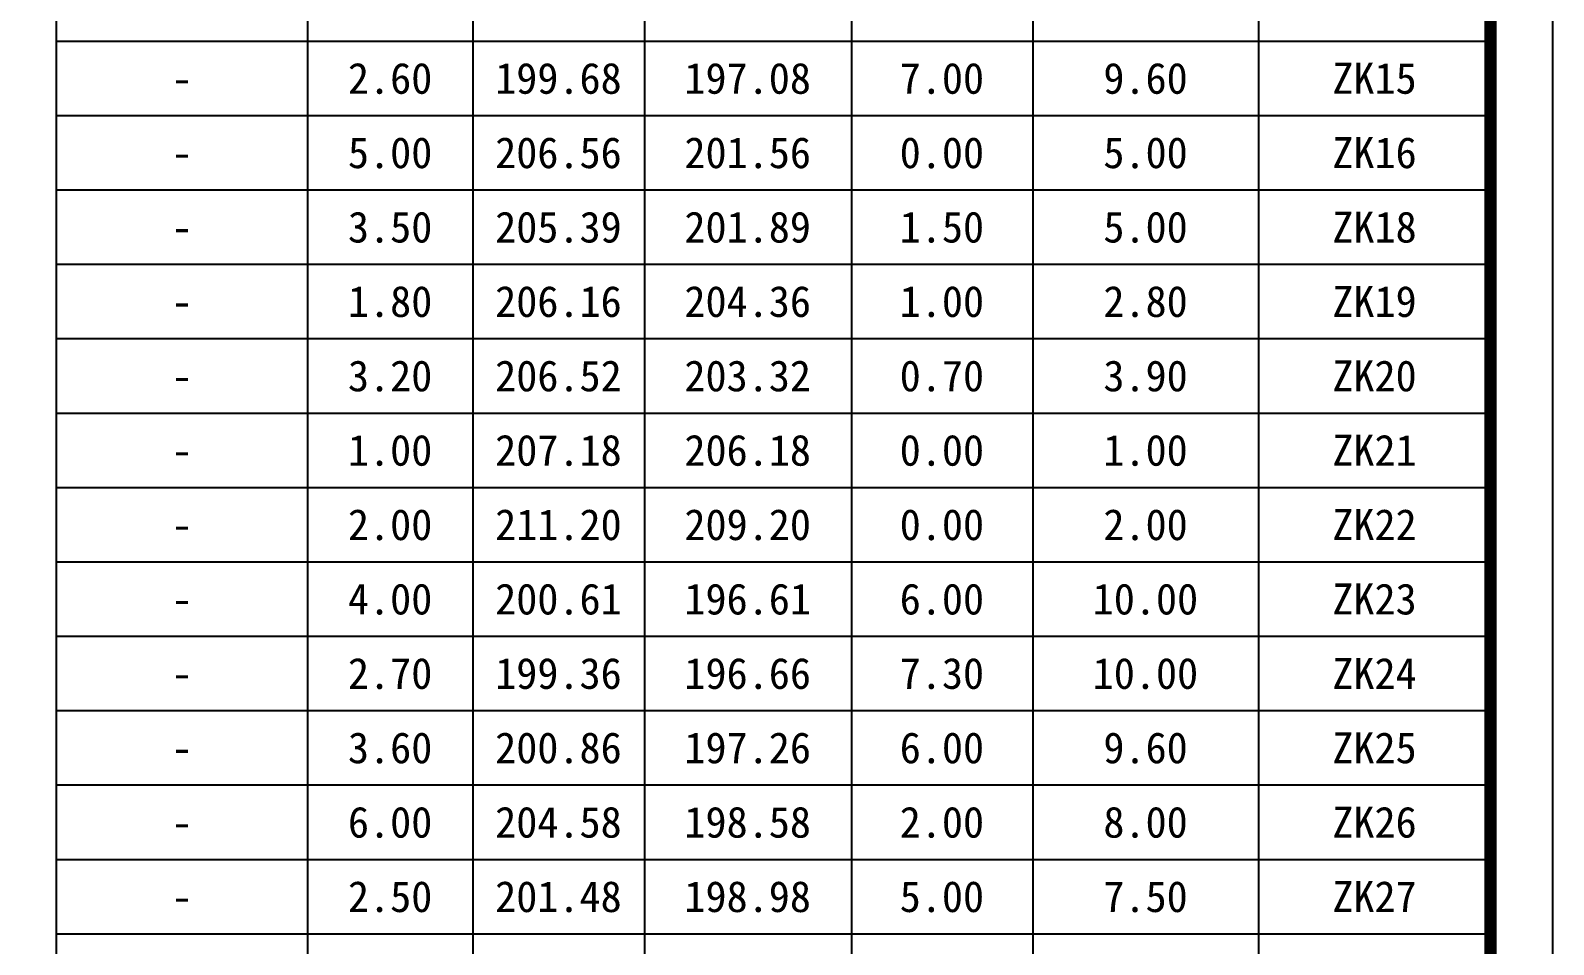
# Model space of a CAD drawing. Header units: millimetres. Extents: x 928 to 1798, y 854 to 1152.
# Drawn here: x 1235.5 to 1358.3, y 929.5 to 1003.3 of the extents above; entities that cross this region are included whole.
import ezdxf

# ---------------------------------------------------------------- set-up
doc = ezdxf.new("R2010")
doc.units = ezdxf.units.MM
doc.layers.add('不打印', color=7, linetype='Continuous', plot=False)
doc.styles.add('成果表转DWG表体', font='simfang_0.ttf', dxfattribs={"height": 2.5})

# ---------------------------------------------------------------- blocks, each defined once
blk = doc.blocks.new('地层图框模板（昇龙1）.dwg1', base_point=(25, 269))
at = {"const_width": 1}
blk.add_lwpolyline([(25, 5), (205, 5), (205, 292), (25, 292), (25, 5), (205, 5)], dxfattribs=at)
at = {"layer": '不打印', "const_width": 0.15}
blk.add_lwpolyline([(0, 0), (210, 0), (210, 297), (0, 297), (0, 0)], dxfattribs=at)

msp = doc.modelspace()

# ---------------------------------------------------------------- linework, layer by layer
at = {"color": 0}
for points in [[(1237.59, 868.89), (1237.59, 1110.4)], [(1237.59, 1002.4), (1237.59, 1008.4)], [(1257.86, 1002.4), (1257.86, 1008.4)], [(1257.86, 1002.4), (1257.86, 1008.4)], [(1271.19, 1002.4), (1271.19, 1008.4)], [(1271.19, 1002.4), (1271.19, 1008.4)], [(1285.04, 1002.4), (1285.04, 1008.4)], [(1285.04, 1002.4), (1285.04, 1008.4)], [(1301.71, 1002.4), (1301.71, 1008.4)], [(1301.71, 1002.4), (1301.71, 1008.4)], [(1316.33, 1002.4), (1316.33, 1008.4)], [(1316.33, 1002.4), (1316.33, 1008.4)], [(1334.54, 1002.4), (1334.54, 1008.4)], [(1334.54, 1002.4), (1334.54, 1008.4)], [(1353.26, 1002.4), (1353.26, 1008.4)], [(1237.59, 1002.4), (1257.86, 1002.4)], [(1237.59, 1002.4), (1257.86, 1002.4)], [(1237.59, 996.4), (1237.59, 1002.4)], [(1257.86, 1002.4), (1271.19, 1002.4)], [(1257.86, 996.4), (1257.86, 1002.4)], [(1257.86, 1002.4), (1271.19, 1002.4)], [(1257.86, 996.4), (1257.86, 1002.4)], [(1271.19, 1002.4), (1285.04, 1002.4)], [(1271.19, 996.4), (1271.19, 1002.4)], [(1271.19, 1002.4), (1285.04, 1002.4)], [(1271.19, 996.4), (1271.19, 1002.4)], [(1285.04, 1002.4), (1301.71, 1002.4)], [(1285.04, 996.4), (1285.04, 1002.4)], [(1285.04, 1002.4), (1301.71, 1002.4)], [(1285.04, 996.4), (1285.04, 1002.4)], [(1301.71, 1002.4), (1316.33, 1002.4)], [(1301.71, 996.4), (1301.71, 1002.4)], [(1301.71, 1002.4), (1316.33, 1002.4)], [(1301.71, 996.4), (1301.71, 1002.4)], [(1316.33, 1002.4), (1334.54, 1002.4)], [(1316.33, 996.4), (1316.33, 1002.4)], [(1316.33, 1002.4), (1334.54, 1002.4)], [(1316.33, 996.4), (1316.33, 1002.4)], [(1334.54, 1002.4), (1353.26, 1002.4)], [(1334.54, 996.4), (1334.54, 1002.4)], [(1334.54, 1002.4), (1353.26, 1002.4)], [(1334.54, 996.4), (1334.54, 1002.4)], [(1353.26, 996.4), (1353.26, 1002.4)], [(1237.59, 996.4), (1257.86, 996.4)], [(1237.59, 996.4), (1257.86, 996.4)], [(1237.59, 990.4), (1237.59, 996.4)], [(1257.86, 996.4), (1271.19, 996.4)], [(1257.86, 990.4), (1257.86, 996.4)], [(1257.86, 996.4), (1271.19, 996.4)], [(1257.86, 990.4), (1257.86, 996.4)], [(1271.19, 996.4), (1285.04, 996.4)], [(1271.19, 990.4), (1271.19, 996.4)], [(1271.19, 996.4), (1285.04, 996.4)], [(1271.19, 990.4), (1271.19, 996.4)], [(1285.04, 996.4), (1301.71, 996.4)], [(1285.04, 990.4), (1285.04, 996.4)], [(1285.04, 996.4), (1301.71, 996.4)], [(1285.04, 990.4), (1285.04, 996.4)], [(1301.71, 996.4), (1316.33, 996.4)], [(1301.71, 990.4), (1301.71, 996.4)], [(1301.71, 996.4), (1316.33, 996.4)], [(1301.71, 990.4), (1301.71, 996.4)], [(1316.33, 996.4), (1334.54, 996.4)], [(1316.33, 990.4), (1316.33, 996.4)], [(1316.33, 996.4), (1334.54, 996.4)], [(1316.33, 990.4), (1316.33, 996.4)], [(1334.54, 996.4), (1353.26, 996.4)], [(1334.54, 990.4), (1334.54, 996.4)], [(1334.54, 996.4), (1353.26, 996.4)], [(1334.54, 990.4), (1334.54, 996.4)], [(1353.26, 990.4), (1353.26, 996.4)], [(1237.59, 990.4), (1257.86, 990.4)], [(1237.59, 990.4), (1257.86, 990.4)], [(1237.59, 984.4), (1237.59, 990.4)], [(1257.86, 990.4), (1271.19, 990.4)], [(1257.86, 984.4), (1257.86, 990.4)], [(1257.86, 990.4), (1271.19, 990.4)], [(1257.86, 984.4), (1257.86, 990.4)], [(1271.19, 990.4), (1285.04, 990.4)], [(1271.19, 984.4), (1271.19, 990.4)], [(1271.19, 990.4), (1285.04, 990.4)], [(1271.19, 984.4), (1271.19, 990.4)], [(1285.04, 990.4), (1301.71, 990.4)], [(1285.04, 984.4), (1285.04, 990.4)], [(1285.04, 990.4), (1301.71, 990.4)], [(1285.04, 984.4), (1285.04, 990.4)], [(1301.71, 990.4), (1316.33, 990.4)], [(1301.71, 984.4), (1301.71, 990.4)], [(1301.71, 990.4), (1316.33, 990.4)], [(1301.71, 984.4), (1301.71, 990.4)], [(1316.33, 990.4), (1334.54, 990.4)], [(1316.33, 984.4), (1316.33, 990.4)], [(1316.33, 990.4), (1334.54, 990.4)], [(1316.33, 984.4), (1316.33, 990.4)], [(1334.54, 990.4), (1353.26, 990.4)], [(1334.54, 984.4), (1334.54, 990.4)], [(1334.54, 990.4), (1353.26, 990.4)], [(1334.54, 984.4), (1334.54, 990.4)], [(1353.26, 984.4), (1353.26, 990.4)], [(1237.59, 984.4), (1257.86, 984.4)], [(1237.59, 984.4), (1257.86, 984.4)], [(1237.59, 978.4), (1237.59, 984.4)], [(1257.86, 984.4), (1271.19, 984.4)], [(1257.86, 978.4), (1257.86, 984.4)], [(1257.86, 984.4), (1271.19, 984.4)], [(1257.86, 978.4), (1257.86, 984.4)], [(1271.19, 984.4), (1285.04, 984.4)], [(1271.19, 978.4), (1271.19, 984.4)], [(1271.19, 984.4), (1285.04, 984.4)], [(1271.19, 978.4), (1271.19, 984.4)], [(1285.04, 984.4), (1301.71, 984.4)], [(1285.04, 978.4), (1285.04, 984.4)], [(1285.04, 984.4), (1301.71, 984.4)], [(1285.04, 978.4), (1285.04, 984.4)], [(1301.71, 984.4), (1316.33, 984.4)], [(1301.71, 978.4), (1301.71, 984.4)], [(1301.71, 984.4), (1316.33, 984.4)], [(1301.71, 978.4), (1301.71, 984.4)], [(1316.33, 984.4), (1334.54, 984.4)], [(1316.33, 978.4), (1316.33, 984.4)], [(1316.33, 984.4), (1334.54, 984.4)], [(1316.33, 978.4), (1316.33, 984.4)], [(1334.54, 984.4), (1353.26, 984.4)], [(1334.54, 978.4), (1334.54, 984.4)], [(1334.54, 984.4), (1353.26, 984.4)], [(1334.54, 978.4), (1334.54, 984.4)], [(1353.26, 978.4), (1353.26, 984.4)], [(1237.59, 978.4), (1257.86, 978.4)], [(1237.59, 978.4), (1257.86, 978.4)], [(1237.59, 972.4), (1237.59, 978.4)], [(1257.86, 978.4), (1271.19, 978.4)], [(1257.86, 972.4), (1257.86, 978.4)], [(1257.86, 978.4), (1271.19, 978.4)], [(1257.86, 972.4), (1257.86, 978.4)], [(1271.19, 978.4), (1285.04, 978.4)], [(1271.19, 972.4), (1271.19, 978.4)], [(1271.19, 978.4), (1285.04, 978.4)], [(1271.19, 972.4), (1271.19, 978.4)], [(1285.04, 978.4), (1301.71, 978.4)], [(1285.04, 972.4), (1285.04, 978.4)], [(1285.04, 978.4), (1301.71, 978.4)], [(1285.04, 972.4), (1285.04, 978.4)], [(1301.71, 978.4), (1316.33, 978.4)], [(1301.71, 972.4), (1301.71, 978.4)], [(1301.71, 978.4), (1316.33, 978.4)], [(1301.71, 972.4), (1301.71, 978.4)], [(1316.33, 978.4), (1334.54, 978.4)], [(1316.33, 972.4), (1316.33, 978.4)], [(1316.33, 978.4), (1334.54, 978.4)], [(1316.33, 972.4), (1316.33, 978.4)], [(1334.54, 978.4), (1353.26, 978.4)], [(1334.54, 972.4), (1334.54, 978.4)], [(1334.54, 978.4), (1353.26, 978.4)], [(1334.54, 972.4), (1334.54, 978.4)], [(1353.26, 972.4), (1353.26, 978.4)], [(1237.59, 972.4), (1257.86, 972.4)], [(1237.59, 972.4), (1257.86, 972.4)], [(1237.59, 966.4), (1237.59, 972.4)], [(1257.86, 972.4), (1271.19, 972.4)], [(1257.86, 966.4), (1257.86, 972.4)], [(1257.86, 972.4), (1271.19, 972.4)], [(1257.86, 966.4), (1257.86, 972.4)], [(1271.19, 972.4), (1285.04, 972.4)], [(1271.19, 966.4), (1271.19, 972.4)], [(1271.19, 972.4), (1285.04, 972.4)], [(1271.19, 966.4), (1271.19, 972.4)], [(1285.04, 972.4), (1301.71, 972.4)], [(1285.04, 966.4), (1285.04, 972.4)], [(1285.04, 972.4), (1301.71, 972.4)], [(1285.04, 966.4), (1285.04, 972.4)], [(1301.71, 972.4), (1316.33, 972.4)], [(1301.71, 966.4), (1301.71, 972.4)], [(1301.71, 972.4), (1316.33, 972.4)], [(1301.71, 966.4), (1301.71, 972.4)], [(1316.33, 972.4), (1334.54, 972.4)], [(1316.33, 966.4), (1316.33, 972.4)], [(1316.33, 972.4), (1334.54, 972.4)], [(1316.33, 966.4), (1316.33, 972.4)], [(1334.54, 972.4), (1353.26, 972.4)], [(1334.54, 966.4), (1334.54, 972.4)], [(1334.54, 972.4), (1353.26, 972.4)], [(1334.54, 966.4), (1334.54, 972.4)], [(1353.26, 966.4), (1353.26, 972.4)], [(1237.59, 966.4), (1257.86, 966.4)], [(1237.59, 966.4), (1257.86, 966.4)], [(1237.59, 960.4), (1237.59, 966.4)], [(1257.86, 966.4), (1271.19, 966.4)], [(1257.86, 960.4), (1257.86, 966.4)], [(1257.86, 966.4), (1271.19, 966.4)], [(1257.86, 960.4), (1257.86, 966.4)], [(1271.19, 966.4), (1285.04, 966.4)], [(1271.19, 960.4), (1271.19, 966.4)], [(1271.19, 966.4), (1285.04, 966.4)], [(1271.19, 960.4), (1271.19, 966.4)], [(1285.04, 966.4), (1301.71, 966.4)], [(1285.04, 960.4), (1285.04, 966.4)], [(1285.04, 966.4), (1301.71, 966.4)], [(1285.04, 960.4), (1285.04, 966.4)], [(1301.71, 966.4), (1316.33, 966.4)], [(1301.71, 960.4), (1301.71, 966.4)], [(1301.71, 966.4), (1316.33, 966.4)], [(1301.71, 960.4), (1301.71, 966.4)], [(1316.33, 966.4), (1334.54, 966.4)], [(1316.33, 960.4), (1316.33, 966.4)], [(1316.33, 966.4), (1334.54, 966.4)], [(1316.33, 960.4), (1316.33, 966.4)], [(1334.54, 966.4), (1353.26, 966.4)], [(1334.54, 960.4), (1334.54, 966.4)], [(1334.54, 966.4), (1353.26, 966.4)], [(1334.54, 960.4), (1334.54, 966.4)], [(1353.26, 960.4), (1353.26, 966.4)], [(1237.59, 960.4), (1257.86, 960.4)], [(1237.59, 960.4), (1257.86, 960.4)], [(1237.59, 954.4), (1237.59, 960.4)], [(1257.86, 960.4), (1271.19, 960.4)], [(1257.86, 954.4), (1257.86, 960.4)], [(1257.86, 960.4), (1271.19, 960.4)], [(1257.86, 954.4), (1257.86, 960.4)], [(1271.19, 960.4), (1285.04, 960.4)], [(1271.19, 954.4), (1271.19, 960.4)], [(1271.19, 960.4), (1285.04, 960.4)], [(1271.19, 954.4), (1271.19, 960.4)], [(1285.04, 960.4), (1301.71, 960.4)], [(1285.04, 954.4), (1285.04, 960.4)], [(1285.04, 960.4), (1301.71, 960.4)], [(1285.04, 954.4), (1285.04, 960.4)], [(1301.71, 960.4), (1316.33, 960.4)], [(1301.71, 954.4), (1301.71, 960.4)], [(1301.71, 960.4), (1316.33, 960.4)], [(1301.71, 954.4), (1301.71, 960.4)], [(1316.33, 960.4), (1334.54, 960.4)], [(1316.33, 954.4), (1316.33, 960.4)], [(1316.33, 960.4), (1334.54, 960.4)], [(1316.33, 954.4), (1316.33, 960.4)], [(1334.54, 960.4), (1353.26, 960.4)], [(1334.54, 954.4), (1334.54, 960.4)], [(1334.54, 960.4), (1353.26, 960.4)], [(1334.54, 954.4), (1334.54, 960.4)], [(1353.26, 954.4), (1353.26, 960.4)], [(1237.59, 954.4), (1257.86, 954.4)], [(1237.59, 954.4), (1257.86, 954.4)], [(1237.59, 948.4), (1237.59, 954.4)], [(1257.86, 954.4), (1271.19, 954.4)], [(1257.86, 948.4), (1257.86, 954.4)], [(1257.86, 954.4), (1271.19, 954.4)], [(1257.86, 948.4), (1257.86, 954.4)], [(1271.19, 954.4), (1285.04, 954.4)], [(1271.19, 948.4), (1271.19, 954.4)], [(1271.19, 954.4), (1285.04, 954.4)], [(1271.19, 948.4), (1271.19, 954.4)], [(1285.04, 954.4), (1301.71, 954.4)], [(1285.04, 948.4), (1285.04, 954.4)], [(1285.04, 954.4), (1301.71, 954.4)], [(1285.04, 948.4), (1285.04, 954.4)], [(1301.71, 954.4), (1316.33, 954.4)], [(1301.71, 948.4), (1301.71, 954.4)], [(1301.71, 954.4), (1316.33, 954.4)], [(1301.71, 948.4), (1301.71, 954.4)], [(1316.33, 954.4), (1334.54, 954.4)], [(1316.33, 948.4), (1316.33, 954.4)], [(1316.33, 954.4), (1334.54, 954.4)], [(1316.33, 948.4), (1316.33, 954.4)], [(1334.54, 954.4), (1353.26, 954.4)], [(1334.54, 948.4), (1334.54, 954.4)], [(1334.54, 954.4), (1353.26, 954.4)], [(1334.54, 948.4), (1334.54, 954.4)], [(1353.26, 948.4), (1353.26, 954.4)], [(1237.59, 948.4), (1257.86, 948.4)], [(1237.59, 948.4), (1257.86, 948.4)], [(1237.59, 942.4), (1237.59, 948.4)], [(1257.86, 948.4), (1271.19, 948.4)], [(1257.86, 942.4), (1257.86, 948.4)], [(1257.86, 948.4), (1271.19, 948.4)], [(1257.86, 942.4), (1257.86, 948.4)], [(1271.19, 948.4), (1285.04, 948.4)], [(1271.19, 942.4), (1271.19, 948.4)], [(1271.19, 948.4), (1285.04, 948.4)], [(1271.19, 942.4), (1271.19, 948.4)], [(1285.04, 948.4), (1301.71, 948.4)], [(1285.04, 942.4), (1285.04, 948.4)], [(1285.04, 948.4), (1301.71, 948.4)], [(1285.04, 942.4), (1285.04, 948.4)], [(1301.71, 948.4), (1316.33, 948.4)], [(1301.71, 942.4), (1301.71, 948.4)], [(1301.71, 948.4), (1316.33, 948.4)], [(1301.71, 942.4), (1301.71, 948.4)], [(1316.33, 948.4), (1334.54, 948.4)], [(1316.33, 942.4), (1316.33, 948.4)], [(1316.33, 948.4), (1334.54, 948.4)], [(1316.33, 942.4), (1316.33, 948.4)], [(1334.54, 948.4), (1353.26, 948.4)], [(1334.54, 942.4), (1334.54, 948.4)], [(1334.54, 948.4), (1353.26, 948.4)], [(1334.54, 942.4), (1334.54, 948.4)], [(1353.26, 942.4), (1353.26, 948.4)], [(1237.59, 942.4), (1257.86, 942.4)], [(1237.59, 942.4), (1257.86, 942.4)], [(1237.59, 936.4), (1237.59, 942.4)], [(1257.86, 942.4), (1271.19, 942.4)], [(1257.86, 936.4), (1257.86, 942.4)], [(1257.86, 942.4), (1271.19, 942.4)], [(1257.86, 936.4), (1257.86, 942.4)], [(1271.19, 942.4), (1285.04, 942.4)], [(1271.19, 936.4), (1271.19, 942.4)], [(1271.19, 942.4), (1285.04, 942.4)], [(1271.19, 936.4), (1271.19, 942.4)], [(1285.04, 942.4), (1301.71, 942.4)], [(1285.04, 936.4), (1285.04, 942.4)], [(1285.04, 942.4), (1301.71, 942.4)], [(1285.04, 936.4), (1285.04, 942.4)], [(1301.71, 942.4), (1316.33, 942.4)], [(1301.71, 936.4), (1301.71, 942.4)], [(1301.71, 942.4), (1316.33, 942.4)], [(1301.71, 936.4), (1301.71, 942.4)], [(1316.33, 942.4), (1334.54, 942.4)], [(1316.33, 936.4), (1316.33, 942.4)], [(1316.33, 942.4), (1334.54, 942.4)], [(1316.33, 936.4), (1316.33, 942.4)], [(1334.54, 942.4), (1353.26, 942.4)], [(1334.54, 936.4), (1334.54, 942.4)], [(1334.54, 942.4), (1353.26, 942.4)], [(1334.54, 936.4), (1334.54, 942.4)], [(1353.26, 936.4), (1353.26, 942.4)], [(1237.59, 936.4), (1257.86, 936.4)], [(1237.59, 936.4), (1257.86, 936.4)], [(1237.59, 930.4), (1237.59, 936.4)], [(1257.86, 936.4), (1271.19, 936.4)], [(1257.86, 930.4), (1257.86, 936.4)], [(1257.86, 936.4), (1271.19, 936.4)], [(1257.86, 930.4), (1257.86, 936.4)], [(1271.19, 936.4), (1285.04, 936.4)], [(1271.19, 930.4), (1271.19, 936.4)], [(1271.19, 936.4), (1285.04, 936.4)], [(1271.19, 930.4), (1271.19, 936.4)], [(1285.04, 936.4), (1301.71, 936.4)], [(1285.04, 930.4), (1285.04, 936.4)], [(1285.04, 936.4), (1301.71, 936.4)], [(1285.04, 930.4), (1285.04, 936.4)], [(1301.71, 936.4), (1316.33, 936.4)], [(1301.71, 930.4), (1301.71, 936.4)], [(1301.71, 936.4), (1316.33, 936.4)], [(1301.71, 930.4), (1301.71, 936.4)], [(1316.33, 936.4), (1334.54, 936.4)], [(1316.33, 930.4), (1316.33, 936.4)], [(1316.33, 936.4), (1334.54, 936.4)], [(1316.33, 930.4), (1316.33, 936.4)], [(1334.54, 936.4), (1353.26, 936.4)], [(1334.54, 930.4), (1334.54, 936.4)], [(1334.54, 936.4), (1353.26, 936.4)], [(1334.54, 930.4), (1334.54, 936.4)], [(1353.26, 930.4), (1353.26, 936.4)], [(1237.59, 930.4), (1257.86, 930.4)], [(1237.59, 930.4), (1257.86, 930.4)], [(1237.59, 924.4), (1237.59, 930.4)], [(1257.86, 930.4), (1271.19, 930.4)], [(1257.86, 924.4), (1257.86, 930.4)], [(1257.86, 930.4), (1271.19, 930.4)], [(1257.86, 924.4), (1257.86, 930.4)], [(1271.19, 930.4), (1285.04, 930.4)], [(1271.19, 924.4), (1271.19, 930.4)], [(1271.19, 930.4), (1285.04, 930.4)], [(1271.19, 924.4), (1271.19, 930.4)], [(1285.04, 930.4), (1301.71, 930.4)], [(1285.04, 924.4), (1285.04, 930.4)], [(1285.04, 930.4), (1301.71, 930.4)], [(1285.04, 924.4), (1285.04, 930.4)], [(1301.71, 930.4), (1316.33, 930.4)], [(1301.71, 924.4), (1301.71, 930.4)], [(1301.71, 930.4), (1316.33, 930.4)], [(1301.71, 924.4), (1301.71, 930.4)], [(1316.33, 930.4), (1334.54, 930.4)], [(1316.33, 924.4), (1316.33, 930.4)], [(1316.33, 930.4), (1334.54, 930.4)], [(1316.33, 924.4), (1316.33, 930.4)], [(1334.54, 930.4), (1353.26, 930.4)], [(1334.54, 924.4), (1334.54, 930.4)], [(1334.54, 930.4), (1353.26, 930.4)], [(1334.54, 924.4), (1334.54, 930.4)], [(1353.26, 924.4), (1353.26, 930.4)]]:
    msp.add_lwpolyline(points, dxfattribs=at)

# ---------------------------------------------------------------- block references
msp.add_blockref('地层图框模板（昇龙1）.dwg1', (1173.22, 1123.57))

# ---------------------------------------------------------------- texts
at = {"color": 0, "style": '成果表转DWG表体'}
for s, p in [('2.60', (1261.09, 998.15)), ('199.68', (1272.96, 998.15)), ('197.08', (1288.22, 998.15)), ('7.00', (1305.58, 998.15)), ('9.60', (1322, 998.15)), ('ZK15', (1340.46, 998.15)), ('-', (1246.87, 998.15)), ('5.00', (1261.09, 992.15)), ('206.56', (1272.96, 992.15)), ('201.56', (1288.22, 992.15)), ('0.00', (1305.58, 992.15)), ('5.00', (1322, 992.15)), ('ZK16', (1340.46, 992.15)), ('-', (1246.87, 992.15)), ('3.50', (1261.09, 986.15)), ('205.39', (1272.96, 986.15)), ('201.89', (1288.22, 986.15)), ('1.50', (1305.58, 986.15)), ('5.00', (1322, 986.15)), ('ZK18', (1340.46, 986.15)), ('-', (1246.87, 986.15)), ('1.80', (1261.09, 980.15)), ('206.16', (1272.96, 980.15)), ('204.36', (1288.22, 980.15)), ('1.00', (1305.58, 980.15)), ('2.80', (1322, 980.15)), ('ZK19', (1340.46, 980.15)), ('-', (1246.87, 980.15)), ('3.20', (1261.09, 974.15)), ('206.52', (1272.96, 974.15)), ('203.32', (1288.22, 974.15)), ('0.70', (1305.58, 974.15)), ('3.90', (1322, 974.15)), ('ZK20', (1340.46, 974.15)), ('-', (1246.87, 974.15)), ('1.00', (1261.09, 968.15)), ('207.18', (1272.96, 968.15)), ('206.18', (1288.22, 968.15)), ('0.00', (1305.58, 968.15)), ('1.00', (1322, 968.15)), ('ZK21', (1340.46, 968.15)), ('-', (1246.87, 968.15)), ('2.00', (1261.09, 962.15)), ('211.20', (1272.96, 962.15)), ('209.20', (1288.22, 962.15)), ('0.00', (1305.58, 962.15)), ('2.00', (1322, 962.15)), ('ZK22', (1340.46, 962.15)), ('-', (1246.87, 962.15)), ('4.00', (1261.09, 956.15)), ('200.61', (1272.96, 956.15)), ('196.61', (1288.22, 956.15)), ('6.00', (1305.58, 956.15)), ('10.00', (1321.14, 956.15)), ('ZK23', (1340.46, 956.15)), ('-', (1246.87, 956.15)), ('2.70', (1261.09, 950.15)), ('199.36', (1272.96, 950.15)), ('196.66', (1288.22, 950.15)), ('7.30', (1305.58, 950.15)), ('10.00', (1321.14, 950.15)), ('ZK24', (1340.46, 950.15)), ('-', (1246.87, 950.15)), ('3.60', (1261.09, 944.15)), ('200.86', (1272.96, 944.15)), ('197.26', (1288.22, 944.15)), ('6.00', (1305.58, 944.15)), ('9.60', (1322, 944.15)), ('ZK25', (1340.46, 944.15)), ('-', (1246.87, 944.15)), ('6.00', (1261.09, 938.15)), ('204.58', (1272.96, 938.15)), ('198.58', (1288.22, 938.15)), ('2.00', (1305.58, 938.15)), ('8.00', (1322, 938.15)), ('ZK26', (1340.46, 938.15)), ('-', (1246.87, 938.15)), ('2.50', (1261.09, 932.15)), ('201.48', (1272.96, 932.15)), ('198.98', (1288.22, 932.15)), ('5.00', (1305.58, 932.15)), ('7.50', (1322, 932.15)), ('ZK27', (1340.46, 932.15)), ('-', (1246.87, 932.15))]:
    msp.add_text(s, height=2.5, dxfattribs=at).set_placement(p)

doc.saveas('drawing.dxf')
